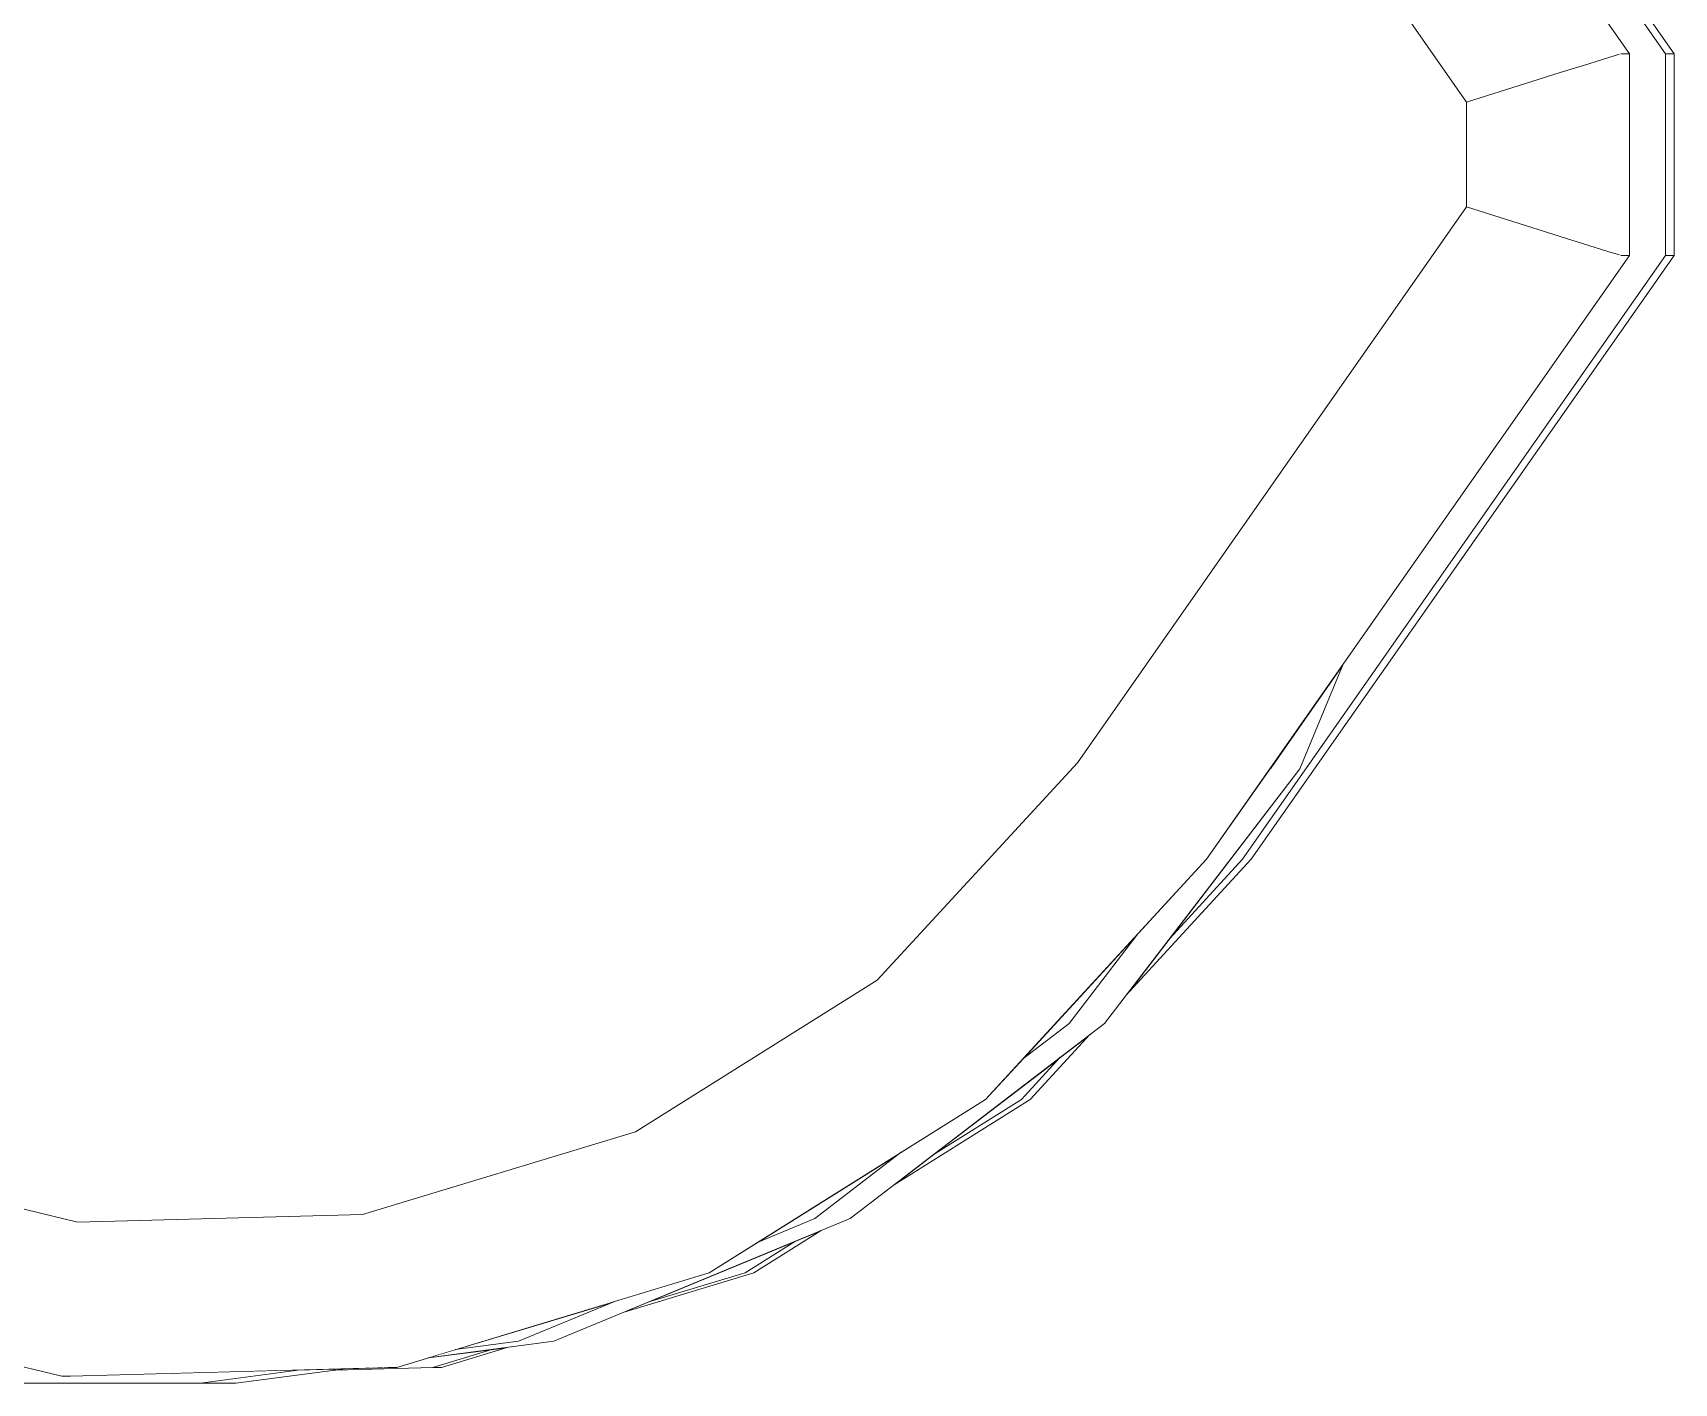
# Model space of a CAD drawing. Header units: metres. Extents: x -0.7 to 10.5, y -2 to 12.8.
# Drawn here: x 6.45342 to 6.48548, y 2.176 to 2.20238 of the extents above; entities that cross this region are included whole.
import ezdxf

# ---------------------------------------------------------------- set-up
doc = ezdxf.new("R2010")
doc.units = ezdxf.units.M
doc.header["$MEASUREMENT"] = 0
doc.linetypes.add('Xref_Alzado 1$0$Wipeout_Contour', pattern=[1000, 0, -1000])
doc.layers.add('Xref_Alzado 1$0$Interior - Mobiliario', color=7, linetype='Continuous')
doc.layers.add('Xref_Alzado 1$0$Interior - Mobiliario _Pen_No__81', color=7, linetype='Continuous', lineweight=13, true_color=0x6a6a6a)

# ---------------------------------------------------------------- blocks, each defined once
blk = doc.blocks.new('Xref_Alzado 1$0$Section Element_140')
at = {"color": 254, "linetype": 'Xref_Alzado 1$0$Wipeout_Contour', "lineweight": 0, "ltscale": 35228.551179}
blk.add_wipeout([(-11568.561, -2009.955), (-11569.992, -2012), (-11569.408, -2012)], dxfattribs=at).dxf.layer = 'Xref_Alzado 1$0$Interior - Mobiliario'
at = {"color": 254, "linetype": 'Xref_Alzado 1$0$Wipeout_Contour', "lineweight": 0, "ltscale": 47059.542512}
blk.add_wipeout([(-11588.923, -2023.742), (-11590.882, -2024), (-11590.192, -2024), (-11588.051, -2023.718)], dxfattribs=at).dxf.layer = 'Xref_Alzado 1$0$Interior - Mobiliario'
at = {"color": 254, "linetype": 'Xref_Alzado 1$0$Wipeout_Contour', "lineweight": 0, "ltscale": 235506.495717}
blk.add_wipeout([(-11630.881, -1976), (-11630.881, -2024), (-11590.882, -2024), (-11588.924, -2023.742), (-11593.422, -2023.866), (-11593.59, -2023.866), (-11599.783, -2022.358), (-11605.361, -2019.273), (-11609.93, -2014.828), (-11613.168, -2009.337), (-11614.846, -2003.187), (-11614.846, -1996.813), (-11613.168, -1990.663), (-11609.93, -1985.172), (-11605.361, -1980.727), (-11599.783, -1977.642), (-11593.59, -1976.134), (-11593.422, -1976.134), (-11588.924, -1976.258), (-11590.882, -1976)], dxfattribs=at).dxf.layer = 'Xref_Alzado 1$0$Interior - Mobiliario'
at = {"color": 254, "linetype": 'Xref_Alzado 1$0$Wipeout_Contour', "lineweight": 0, "ltscale": 70474.487352}
blk.add_wipeout([(-11573.911, -2016.971), (-11573.222, -2016.971), (-11569.408, -2012), (-11569.992, -2012), (-11571.229, -2013.766), (-11572.57, -2015.222)], dxfattribs=at).dxf.layer = 'Xref_Alzado 1$0$Interior - Mobiliario'
at = {"color": 254, "linetype": 'Xref_Alzado 1$0$Wipeout_Contour', "lineweight": 0, "ltscale": 140870.277496}
blk.add_wipeout([(-11569.408, -2012), (-11571.948, -2015.311), (-11570.526, -2013.766), (-11562.266, -2001.97), (-11562.266, -1998.03), (-11570.526, -1986.234), (-11571.948, -1984.689), (-11569.408, -1988), (-11568.561, -1990.045), (-11562.969, -1998.03), (-11562.969, -2001.97), (-11568.561, -2009.955)], dxfattribs=at).dxf.layer = 'Xref_Alzado 1$0$Interior - Mobiliario'
at = {"color": 254, "linetype": 'Xref_Alzado 1$0$Wipeout_Contour', "lineweight": 0, "ltscale": 82254.762342}
blk.add_wipeout([(-11578.882, -2020.785), (-11578.192, -2020.785), (-11573.222, -2016.971), (-11573.911, -2016.971), (-11574.823, -2017.671), (-11575.546, -2018.456), (-11577.194, -2019.49)], dxfattribs=at).dxf.layer = 'Xref_Alzado 1$0$Interior - Mobiliario'
at = {"color": 254, "linetype": 'Xref_Alzado 1$0$Wipeout_Contour', "lineweight": 0, "ltscale": 46946.467243}
blk.add_wipeout([(-11570.526, -1986.234), (-11562.266, -1998.03), (-11562.096, -1998.03), (-11570.355, -1986.234)], dxfattribs=at).dxf.layer = 'Xref_Alzado 1$0$Interior - Mobiliario'
at = {"color": 254, "linetype": 'Xref_Alzado 1$0$Wipeout_Contour', "lineweight": 0, "ltscale": 35244.37246}
blk.add_wipeout([(-11572.57, -2015.222), (-11574.823, -2017.671), (-11573.911, -2016.971)], dxfattribs=at).dxf.layer = 'Xref_Alzado 1$0$Interior - Mobiliario'
at = {"color": 254, "linetype": 'Xref_Alzado 1$0$Wipeout_Contour', "lineweight": 0, "ltscale": 82295.691301}
blk.add_wipeout([(-11584.67, -2023.182), (-11583.98, -2023.182), (-11578.192, -2020.785), (-11578.882, -2020.785), (-11579.989, -2021.243), (-11580.948, -2021.844), (-11582.768, -2022.395)], dxfattribs=at).dxf.layer = 'Xref_Alzado 1$0$Interior - Mobiliario'
at = {"color": 254, "linetype": 'Xref_Alzado 1$0$Wipeout_Contour', "lineweight": 0, "ltscale": 46949.911664}
blk.add_wipeout([(-11571.229, -1986.234), (-11571.399, -1986.234), (-11563.14, -1998.03), (-11562.969, -1998.03)], dxfattribs=at).dxf.layer = 'Xref_Alzado 1$0$Interior - Mobiliario'
at = {"color": 254, "linetype": 'Xref_Alzado 1$0$Wipeout_Contour', "lineweight": 0, "ltscale": 46935.5355}
blk.add_wipeout([(-11562.266, -2001.97), (-11562.096, -2001.97), (-11562.096, -1998.03), (-11562.266, -1998.03)], dxfattribs=at).dxf.layer = 'Xref_Alzado 1$0$Interior - Mobiliario'
at = {"color": 254, "linetype": 'Xref_Alzado 1$0$Wipeout_Contour', "lineweight": 0, "ltscale": 35249.72943}
blk.add_wipeout([(-11574.087, -2017.635), (-11576.566, -2019.537), (-11574.843, -2018.456)], dxfattribs=at).dxf.layer = 'Xref_Alzado 1$0$Interior - Mobiliario'
at = {"color": 254, "linetype": 'Xref_Alzado 1$0$Wipeout_Contour', "lineweight": 0, "ltscale": 35260.911068}
blk.add_wipeout([(-11577.194, -2019.49), (-11579.989, -2021.243), (-11578.882, -2020.785)], dxfattribs=at).dxf.layer = 'Xref_Alzado 1$0$Interior - Mobiliario'
at = {"color": 254, "linetype": 'Xref_Alzado 1$0$Wipeout_Contour', "lineweight": 0, "ltscale": 47042.261431}
blk.add_wipeout([(-11585.909, -2023.345), (-11586.44, -2023.506), (-11583.98, -2023.182), (-11584.67, -2023.182)], dxfattribs=at).dxf.layer = 'Xref_Alzado 1$0$Interior - Mobiliario'
at = {"layer": 'Xref_Alzado 1$0$Interior - Mobiliario _Pen_No__81', "color": 251, "linetype": 'Continuous', "lineweight": 13, "true_color": 0x6a6a6a}
blk.add_line((-11562.266, -1998.03), (-11562.096, -1998.03), dxfattribs=at)
at = {"color": 254, "linetype": 'Xref_Alzado 1$0$Wipeout_Contour', "lineweight": 0, "ltscale": 46957.189265}
blk.add_wipeout([(-11562.266, -2001.97), (-11570.526, -2013.766), (-11570.355, -2013.766), (-11562.096, -2001.97)], dxfattribs=at).dxf.layer = 'Xref_Alzado 1$0$Interior - Mobiliario'
at = {"color": 254, "linetype": 'Xref_Alzado 1$0$Wipeout_Contour', "lineweight": 0, "ltscale": 46995.238825}
blk.add_wipeout([(-11574.087, -2017.635), (-11574.843, -2018.456), (-11574.672, -2018.456), (-11573.506, -2017.189)], dxfattribs=at).dxf.layer = 'Xref_Alzado 1$0$Interior - Mobiliario'
at = {"color": 254, "linetype": 'Xref_Alzado 1$0$Wipeout_Contour', "lineweight": 0, "ltscale": 35267.289768}
blk.add_wipeout([(-11579.259, -2021.227), (-11582.123, -2022.413), (-11580.243, -2021.844)], dxfattribs=at).dxf.layer = 'Xref_Alzado 1$0$Interior - Mobiliario'
at = {"color": 254, "linetype": 'Xref_Alzado 1$0$Wipeout_Contour', "lineweight": 0, "ltscale": 35279.224025}
blk.add_wipeout([(-11585.909, -2023.345), (-11584.67, -2023.182), (-11582.769, -2022.395)], dxfattribs=at).dxf.layer = 'Xref_Alzado 1$0$Interior - Mobiliario'
at = {"layer": 'Xref_Alzado 1$0$Interior - Mobiliario _Pen_No__81', "color": 251, "linetype": 'Continuous', "lineweight": 13, "true_color": 0x6a6a6a}
for p, q in [((-11562.266, -1998.03), (-11562.266, -2001.97)), ((-11562.096, -2001.97), (-11562.096, -1998.03)), ((-11562.266, -2001.97), (-11562.096, -2001.97))]:
    blk.add_line(p, q, dxfattribs=at)
at = {"color": 254, "linetype": 'Xref_Alzado 1$0$Wipeout_Contour', "lineweight": 0, "ltscale": 46938.979493}
blk.add_wipeout([(-11563.14, -2001.97), (-11562.969, -2001.97), (-11562.969, -1998.03), (-11563.14, -1998.03)], dxfattribs=at).dxf.layer = 'Xref_Alzado 1$0$Interior - Mobiliario'
at = {"color": 254, "linetype": 'Xref_Alzado 1$0$Wipeout_Contour', "lineweight": 0, "ltscale": 46982.237911}
blk.add_wipeout([(-11571.948, -2015.311), (-11572.803, -2016.425), (-11570.355, -2013.766), (-11570.526, -2013.766)], dxfattribs=at).dxf.layer = 'Xref_Alzado 1$0$Interior - Mobiliario'
at = {"color": 254, "linetype": 'Xref_Alzado 1$0$Wipeout_Contour', "lineweight": 0, "ltscale": 47002.680826}
blk.add_wipeout([(-11576.566, -2019.537), (-11577.331, -2020.124), (-11574.672, -2018.456), (-11574.843, -2018.456)], dxfattribs=at).dxf.layer = 'Xref_Alzado 1$0$Interior - Mobiliario'
at = {"color": 254, "linetype": 'Xref_Alzado 1$0$Wipeout_Contour', "lineweight": 0, "ltscale": 47018.650728}
blk.add_wipeout([(-11580.243, -2021.844), (-11580.072, -2021.844), (-11578.757, -2021.019), (-11579.259, -2021.227)], dxfattribs=at).dxf.layer = 'Xref_Alzado 1$0$Interior - Mobiliario'
at = {"color": 254, "linetype": 'Xref_Alzado 1$0$Wipeout_Contour', "lineweight": 0, "ltscale": 70573.460458}
blk.add_wipeout([(-11588.051, -2023.718), (-11588.238, -2023.743), (-11586.344, -2023.691), (-11585.191, -2023.342), (-11586.44, -2023.506), (-11587.05, -2023.691)], dxfattribs=at).dxf.layer = 'Xref_Alzado 1$0$Interior - Mobiliario'
at = {"color": 254, "linetype": 'Xref_Alzado 1$0$Wipeout_Contour', "lineweight": 0, "ltscale": 46950.299267}
blk.add_wipeout([(-11571.399, -1986.234), (-11571.421, -1986.25), (-11563.167, -1998.038), (-11563.14, -1998.03)], dxfattribs=at).dxf.layer = 'Xref_Alzado 1$0$Interior - Mobiliario'
at = {"color": 254, "linetype": 'Xref_Alzado 1$0$Wipeout_Contour', "lineweight": 0, "ltscale": 46960.632899}
blk.add_wipeout([(-11571.399, -2013.766), (-11571.229, -2013.766), (-11562.969, -2001.97), (-11563.14, -2001.97)], dxfattribs=at).dxf.layer = 'Xref_Alzado 1$0$Interior - Mobiliario'
at = {"color": 254, "linetype": 'Xref_Alzado 1$0$Wipeout_Contour', "lineweight": 0, "ltscale": 47025.968662}
blk.add_wipeout([(-11582.586, -2022.605), (-11580.072, -2021.844), (-11580.243, -2021.844), (-11582.123, -2022.413)], dxfattribs=at).dxf.layer = 'Xref_Alzado 1$0$Interior - Mobiliario'
at = {"color": 254, "linetype": 'Xref_Alzado 1$0$Wipeout_Contour', "lineweight": 0, "ltscale": 47044.051634}
blk.add_wipeout([(-11586.344, -2023.691), (-11586.173, -2023.691), (-11584.889, -2023.302), (-11585.191, -2023.342)], dxfattribs=at).dxf.layer = 'Xref_Alzado 1$0$Interior - Mobiliario'
at = {"layer": 'Xref_Alzado 1$0$Interior - Mobiliario _Pen_No__81', "color": 251, "linetype": 'Continuous', "lineweight": 13, "true_color": 0x6a6a6a}
blk.add_line((-11562.969, -1998.03), (-11562.969, -2001.97), dxfattribs=at)
at = {"color": 254, "linetype": 'Xref_Alzado 1$0$Wipeout_Contour', "lineweight": 0, "ltscale": 46939.369033}
blk.add_wipeout([(-11563.14, -1998.03), (-11563.167, -1998.038), (-11563.167, -2001.962), (-11563.14, -2001.97)], dxfattribs=at).dxf.layer = 'Xref_Alzado 1$0$Interior - Mobiliario'
at = {"color": 254, "linetype": 'Xref_Alzado 1$0$Wipeout_Contour', "lineweight": 0, "ltscale": 46991.059461}
blk.add_wipeout([(-11571.399, -2013.766), (-11575.717, -2018.456), (-11575.546, -2018.456), (-11571.229, -2013.766)], dxfattribs=at).dxf.layer = 'Xref_Alzado 1$0$Interior - Mobiliario'
at = {"color": 254, "linetype": 'Xref_Alzado 1$0$Wipeout_Contour', "lineweight": 0, "ltscale": 47050.532337}
blk.add_wipeout([(-11588.245, -2023.744), (-11588.284, -2023.749), (-11586.173, -2023.691), (-11586.32, -2023.691)], dxfattribs=at).dxf.layer = 'Xref_Alzado 1$0$Interior - Mobiliario'
at = {"color": 254, "linetype": 'Xref_Alzado 1$0$Wipeout_Contour', "lineweight": 0, "ltscale": 46950.740554}
blk.add_wipeout([(-11571.421, -1986.25), (-11571.582, -1986.378), (-11563.372, -1998.102), (-11563.167, -1998.038)], dxfattribs=at).dxf.layer = 'Xref_Alzado 1$0$Interior - Mobiliario'
at = {"color": 254, "linetype": 'Xref_Alzado 1$0$Wipeout_Contour', "lineweight": 0, "ltscale": 46961.011935}
blk.add_wipeout([(-11563.14, -2001.97), (-11563.167, -2001.962), (-11571.421, -2013.75), (-11571.399, -2013.766)], dxfattribs=at).dxf.layer = 'Xref_Alzado 1$0$Interior - Mobiliario'
at = {"color": 254, "linetype": 'Xref_Alzado 1$0$Wipeout_Contour', "lineweight": 0, "ltscale": 47012.978969}
blk.add_wipeout([(-11575.717, -2018.456), (-11581.116, -2021.844), (-11580.946, -2021.844), (-11575.546, -2018.456)], dxfattribs=at).dxf.layer = 'Xref_Alzado 1$0$Interior - Mobiliario'
at = {"color": 254, "linetype": 'Xref_Alzado 1$0$Wipeout_Contour', "lineweight": 0, "ltscale": 46939.826767}
blk.add_wipeout([(-11563.167, -1998.038), (-11563.372, -1998.102), (-11563.372, -2001.898), (-11563.167, -2001.962)], dxfattribs=at).dxf.layer = 'Xref_Alzado 1$0$Interior - Mobiliario'
at = {"color": 254, "linetype": 'Xref_Alzado 1$0$Wipeout_Contour', "lineweight": 0, "ltscale": 46991.427294}
blk.add_wipeout([(-11571.399, -2013.766), (-11571.421, -2013.75), (-11575.735, -2018.436), (-11575.717, -2018.456)], dxfattribs=at).dxf.layer = 'Xref_Alzado 1$0$Interior - Mobiliario'
at = {"color": 254, "linetype": 'Xref_Alzado 1$0$Wipeout_Contour', "lineweight": 0, "ltscale": 47037.443022}
blk.add_wipeout([(-11580.948, -2021.844), (-11581.116, -2021.844), (-11587.218, -2023.691), (-11587.05, -2023.691)], dxfattribs=at).dxf.layer = 'Xref_Alzado 1$0$Interior - Mobiliario'
at = {"layer": 'Xref_Alzado 1$0$Interior - Mobiliario _Pen_No__81', "color": 251, "linetype": 'Continuous', "lineweight": 13, "true_color": 0x6a6a6a}
blk.add_line((-11562.969, -1998.03), (-11563.14, -1998.03), dxfattribs=at)
at = {"color": 254, "linetype": 'Xref_Alzado 1$0$Wipeout_Contour', "lineweight": 0, "ltscale": 46951.884355}
blk.add_wipeout([(-11571.582, -1986.378), (-11571.89, -1986.624), (-11563.766, -1998.225), (-11563.372, -1998.102)], dxfattribs=at).dxf.layer = 'Xref_Alzado 1$0$Interior - Mobiliario'
at = {"color": 254, "linetype": 'Xref_Alzado 1$0$Wipeout_Contour', "lineweight": 0, "ltscale": 46961.378137}
blk.add_wipeout([(-11563.167, -2001.962), (-11563.372, -2001.898), (-11571.582, -2013.622), (-11571.421, -2013.75)], dxfattribs=at).dxf.layer = 'Xref_Alzado 1$0$Interior - Mobiliario'
at = {"color": 254, "linetype": 'Xref_Alzado 1$0$Wipeout_Contour', "lineweight": 0, "ltscale": 47013.336003}
blk.add_wipeout([(-11575.717, -2018.456), (-11575.735, -2018.436), (-11581.129, -2021.82), (-11581.116, -2021.844)], dxfattribs=at).dxf.layer = 'Xref_Alzado 1$0$Interior - Mobiliario'
at = {"color": 254, "linetype": 'Xref_Alzado 1$0$Wipeout_Contour', "lineweight": 0, "ltscale": 47062.713444}
blk.add_wipeout([(-11587.05, -2023.691), (-11587.218, -2023.691), (-11593.59, -2023.866), (-11593.422, -2023.866)], dxfattribs=at).dxf.layer = 'Xref_Alzado 1$0$Interior - Mobiliario'
at = {"layer": 'Xref_Alzado 1$0$Interior - Mobiliario _Pen_No__81', "color": 251, "linetype": 'Continuous', "lineweight": 13, "true_color": 0x6a6a6a}
blk.add_line((-11562.969, -2001.97), (-11563.14, -2001.97), dxfattribs=at)
at = {"color": 254, "linetype": 'Xref_Alzado 1$0$Wipeout_Contour', "lineweight": 0, "ltscale": 46941.007512}
blk.add_wipeout([(-11563.372, -1998.102), (-11563.766, -1998.225), (-11563.766, -2001.775), (-11563.372, -2001.898)], dxfattribs=at).dxf.layer = 'Xref_Alzado 1$0$Interior - Mobiliario'
at = {"color": 254, "linetype": 'Xref_Alzado 1$0$Wipeout_Contour', "lineweight": 0, "ltscale": 46991.694519}
blk.add_wipeout([(-11571.421, -2013.75), (-11571.582, -2013.622), (-11575.868, -2018.279), (-11575.735, -2018.436)], dxfattribs=at).dxf.layer = 'Xref_Alzado 1$0$Interior - Mobiliario'
at = {"color": 254, "linetype": 'Xref_Alzado 1$0$Wipeout_Contour', "lineweight": 0, "ltscale": 47037.781679}
blk.add_wipeout([(-11581.116, -2021.844), (-11581.129, -2021.82), (-11587.223, -2023.665), (-11587.218, -2023.691)], dxfattribs=at).dxf.layer = 'Xref_Alzado 1$0$Interior - Mobiliario'
at = {"color": 254, "linetype": 'Xref_Alzado 1$0$Wipeout_Contour', "lineweight": 0, "ltscale": 47087.326395}
blk.add_wipeout([(-11599.775, -2022.334), (-11599.783, -2022.358), (-11593.59, -2023.866), (-11593.588, -2023.84)], dxfattribs=at).dxf.layer = 'Xref_Alzado 1$0$Interior - Mobiliario'
at = {"layer": 'Xref_Alzado 1$0$Interior - Mobiliario _Pen_No__81', "color": 251, "linetype": 'Continuous', "lineweight": 13, "true_color": 0x6a6a6a}
blk.add_line((-11563.167, -1998.038), (-11563.372, -1998.102), dxfattribs=at)
at = {"color": 254, "linetype": 'Xref_Alzado 1$0$Wipeout_Contour', "lineweight": 0, "ltscale": 46953.699693}
blk.add_wipeout([(-11571.89, -1986.624), (-11572.324, -1986.972), (-11564.322, -1998.4), (-11563.766, -1998.225)], dxfattribs=at).dxf.layer = 'Xref_Alzado 1$0$Interior - Mobiliario'
at = {"color": 254, "linetype": 'Xref_Alzado 1$0$Wipeout_Contour', "lineweight": 0, "ltscale": 46962.328992}
blk.add_wipeout([(-11563.372, -2001.898), (-11563.766, -2001.775), (-11571.89, -2013.376), (-11571.582, -2013.622)], dxfattribs=at).dxf.layer = 'Xref_Alzado 1$0$Interior - Mobiliario'
at = {"color": 254, "linetype": 'Xref_Alzado 1$0$Wipeout_Contour', "lineweight": 0, "ltscale": 47013.507915}
blk.add_wipeout([(-11575.735, -2018.436), (-11575.868, -2018.279), (-11581.216, -2021.634), (-11581.129, -2021.82)], dxfattribs=at).dxf.layer = 'Xref_Alzado 1$0$Interior - Mobiliario'
at = {"color": 254, "linetype": 'Xref_Alzado 1$0$Wipeout_Contour', "lineweight": 0, "ltscale": 47063.038757}
blk.add_wipeout([(-11587.218, -2023.691), (-11587.223, -2023.665), (-11593.588, -2023.84), (-11593.59, -2023.866)], dxfattribs=at).dxf.layer = 'Xref_Alzado 1$0$Interior - Mobiliario'
at = {"layer": 'Xref_Alzado 1$0$Interior - Mobiliario _Pen_No__81', "color": 251, "linetype": 'Continuous', "lineweight": 13, "true_color": 0x6a6a6a}
blk.add_line((-11563.167, -2001.962), (-11563.372, -2001.898), dxfattribs=at)
at = {"color": 254, "linetype": 'Xref_Alzado 1$0$Wipeout_Contour', "lineweight": 0, "ltscale": 46942.878752}
blk.add_wipeout([(-11563.766, -1998.225), (-11564.322, -1998.4), (-11564.322, -2001.6), (-11563.766, -2001.775)], dxfattribs=at).dxf.layer = 'Xref_Alzado 1$0$Interior - Mobiliario'
at = {"color": 254, "linetype": 'Xref_Alzado 1$0$Wipeout_Contour', "lineweight": 0, "ltscale": 46992.389354}
blk.add_wipeout([(-11571.582, -2013.622), (-11571.89, -2013.376), (-11576.123, -2017.975), (-11575.868, -2018.279)], dxfattribs=at).dxf.layer = 'Xref_Alzado 1$0$Interior - Mobiliario'
at = {"color": 254, "linetype": 'Xref_Alzado 1$0$Wipeout_Contour', "lineweight": 0, "ltscale": 47037.836107}
blk.add_wipeout([(-11581.129, -2021.82), (-11581.216, -2021.634), (-11587.258, -2023.463), (-11587.223, -2023.665)], dxfattribs=at).dxf.layer = 'Xref_Alzado 1$0$Interior - Mobiliario'
at = {"color": 254, "linetype": 'Xref_Alzado 1$0$Wipeout_Contour', "lineweight": 0, "ltscale": 47087.15758}
blk.add_wipeout([(-11599.703, -2022.144), (-11599.775, -2022.334), (-11593.588, -2023.84), (-11593.569, -2023.637)], dxfattribs=at).dxf.layer = 'Xref_Alzado 1$0$Interior - Mobiliario'
at = {"layer": 'Xref_Alzado 1$0$Interior - Mobiliario _Pen_No__81', "color": 251, "linetype": 'Continuous', "lineweight": 13, "true_color": 0x6a6a6a}
for p, q in [((-11563.372, -1998.102), (-11563.766, -1998.225)), ((-11586.344, -2023.695), (-11586.173, -2023.691))]:
    blk.add_line(p, q, dxfattribs=at)
at = {"color": 254, "linetype": 'Xref_Alzado 1$0$Wipeout_Contour', "lineweight": 0, "ltscale": 46956.062775}
blk.add_wipeout([(-11572.324, -1986.972), (-11572.855, -1987.398), (-11565.001, -1998.614), (-11564.322, -1998.4)], dxfattribs=at).dxf.layer = 'Xref_Alzado 1$0$Interior - Mobiliario'
at = {"color": 254, "linetype": 'Xref_Alzado 1$0$Wipeout_Contour', "lineweight": 0, "ltscale": 46963.838631}
blk.add_wipeout([(-11563.766, -2001.775), (-11564.322, -2001.6), (-11572.324, -2013.028), (-11571.89, -2013.376)], dxfattribs=at).dxf.layer = 'Xref_Alzado 1$0$Interior - Mobiliario'
at = {"color": 254, "linetype": 'Xref_Alzado 1$0$Wipeout_Contour', "lineweight": 0, "ltscale": 47013.95798}
blk.add_wipeout([(-11575.868, -2018.279), (-11576.123, -2017.975), (-11581.382, -2021.274), (-11581.216, -2021.634)], dxfattribs=at).dxf.layer = 'Xref_Alzado 1$0$Interior - Mobiliario'
at = {"color": 254, "linetype": 'Xref_Alzado 1$0$Wipeout_Contour', "lineweight": 0, "ltscale": 47062.977876}
blk.add_wipeout([(-11587.223, -2023.665), (-11587.258, -2023.463), (-11593.569, -2023.637), (-11593.588, -2023.84)], dxfattribs=at).dxf.layer = 'Xref_Alzado 1$0$Interior - Mobiliario'
at = {"layer": 'Xref_Alzado 1$0$Interior - Mobiliario _Pen_No__81', "color": 251, "linetype": 'Continuous', "lineweight": 13, "true_color": 0x6a6a6a}
for p, q in [((-11563.372, -2001.898), (-11563.766, -2001.775)), ((-11590.882, -2024), (-11630.881, -2024)), ((-11593.59, -2023.866), (-11593.419, -2023.866)), ((-11590.882, -2024), (-11590.192, -2024))]:
    blk.add_line(p, q, dxfattribs=at)
at = {"color": 254, "linetype": 'Xref_Alzado 1$0$Wipeout_Contour', "lineweight": 0, "ltscale": 46945.312973}
blk.add_wipeout([(-11564.322, -1998.4), (-11565.001, -1998.614), (-11565.001, -2001.386), (-11564.322, -2001.6)], dxfattribs=at).dxf.layer = 'Xref_Alzado 1$0$Interior - Mobiliario'
at = {"color": 254, "linetype": 'Xref_Alzado 1$0$Wipeout_Contour', "lineweight": 0, "ltscale": 46993.492429}
blk.add_wipeout([(-11571.89, -2013.376), (-11572.324, -2013.028), (-11576.482, -2017.545), (-11576.123, -2017.975)], dxfattribs=at).dxf.layer = 'Xref_Alzado 1$0$Interior - Mobiliario'
at = {"color": 254, "linetype": 'Xref_Alzado 1$0$Wipeout_Contour', "lineweight": 0, "ltscale": 47037.980426}
blk.add_wipeout([(-11581.216, -2021.634), (-11581.382, -2021.274), (-11587.324, -2023.073), (-11587.258, -2023.463)], dxfattribs=at).dxf.layer = 'Xref_Alzado 1$0$Interior - Mobiliario'
at = {"color": 254, "linetype": 'Xref_Alzado 1$0$Wipeout_Contour', "lineweight": 0, "ltscale": 47086.698683}
blk.add_wipeout([(-11599.562, -2021.776), (-11599.703, -2022.144), (-11593.569, -2023.637), (-11593.53, -2023.244)], dxfattribs=at).dxf.layer = 'Xref_Alzado 1$0$Interior - Mobiliario'
at = {"layer": 'Xref_Alzado 1$0$Interior - Mobiliario _Pen_No__81', "color": 251, "linetype": 'Continuous', "lineweight": 13, "true_color": 0x6a6a6a}
for p, q in [((-11563.766, -1998.225), (-11564.322, -1998.4)), ((-11585.191, -2023.342), (-11586.344, -2023.691)), ((-11586.173, -2023.691), (-11584.889, -2023.302))]:
    blk.add_line(p, q, dxfattribs=at)
at = {"color": 254, "linetype": 'Xref_Alzado 1$0$Wipeout_Contour', "lineweight": 0, "ltscale": 46958.812512}
blk.add_wipeout([(-11572.855, -1987.398), (-11573.447, -1987.873), (-11565.759, -1998.852), (-11565.001, -1998.614)], dxfattribs=at).dxf.layer = 'Xref_Alzado 1$0$Interior - Mobiliario'
at = {"color": 254, "linetype": 'Xref_Alzado 1$0$Wipeout_Contour', "lineweight": 0, "ltscale": 46965.804094}
blk.add_wipeout([(-11564.322, -2001.6), (-11565.001, -2001.386), (-11572.855, -2012.602), (-11572.324, -2013.028)], dxfattribs=at).dxf.layer = 'Xref_Alzado 1$0$Interior - Mobiliario'
at = {"color": 254, "linetype": 'Xref_Alzado 1$0$Wipeout_Contour', "lineweight": 0, "ltscale": 47014.673293}
blk.add_wipeout([(-11576.123, -2017.975), (-11576.482, -2017.545), (-11581.615, -2020.766), (-11581.382, -2021.274)], dxfattribs=at).dxf.layer = 'Xref_Alzado 1$0$Interior - Mobiliario'
at = {"color": 254, "linetype": 'Xref_Alzado 1$0$Wipeout_Contour', "lineweight": 0, "ltscale": 47062.813678}
blk.add_wipeout([(-11587.258, -2023.463), (-11587.324, -2023.073), (-11593.53, -2023.244), (-11593.569, -2023.637)], dxfattribs=at).dxf.layer = 'Xref_Alzado 1$0$Interior - Mobiliario'
at = {"layer": 'Xref_Alzado 1$0$Interior - Mobiliario _Pen_No__81', "color": 251, "linetype": 'Continuous', "lineweight": 13, "true_color": 0x6a6a6a}
for p, q in [((-11563.766, -2001.775), (-11564.322, -2001.6)), ((-11579.259, -2021.227), (-11580.243, -2021.844)), ((-11580.072, -2021.844), (-11578.757, -2021.019)), ((-11587.047, -2023.691), (-11593.419, -2023.866)), ((-11588.924, -2023.742), (-11590.882, -2024)), ((-11588.052, -2023.718), (-11590.192, -2024)), ((-11588.284, -2023.749), (-11588.238, -2023.747)), ((-11586.344, -2023.691), (-11588.238, -2023.743))]:
    blk.add_line(p, q, dxfattribs=at)
at = {"color": 254, "linetype": 'Xref_Alzado 1$0$Wipeout_Contour', "lineweight": 0, "ltscale": 46948.144296}
blk.add_wipeout([(-11565.001, -1998.614), (-11565.759, -1998.852), (-11565.759, -2001.148), (-11565.001, -2001.386)], dxfattribs=at).dxf.layer = 'Xref_Alzado 1$0$Interior - Mobiliario'
at = {"color": 254, "linetype": 'Xref_Alzado 1$0$Wipeout_Contour', "lineweight": 0, "ltscale": 46994.928429}
blk.add_wipeout([(-11572.324, -2013.028), (-11572.855, -2012.602), (-11576.921, -2017.019), (-11576.482, -2017.545)], dxfattribs=at).dxf.layer = 'Xref_Alzado 1$0$Interior - Mobiliario'
at = {"color": 254, "linetype": 'Xref_Alzado 1$0$Wipeout_Contour', "lineweight": 0, "ltscale": 47038.209363}
blk.add_wipeout([(-11581.382, -2021.274), (-11581.615, -2020.766), (-11587.415, -2022.522), (-11587.324, -2023.073)], dxfattribs=at).dxf.layer = 'Xref_Alzado 1$0$Interior - Mobiliario'
at = {"color": 254, "linetype": 'Xref_Alzado 1$0$Wipeout_Contour', "lineweight": 0, "ltscale": 47085.957041}
blk.add_wipeout([(-11599.361, -2021.255), (-11599.562, -2021.775), (-11593.53, -2023.244), (-11593.473, -2022.689)], dxfattribs=at).dxf.layer = 'Xref_Alzado 1$0$Interior - Mobiliario'
at = {"layer": 'Xref_Alzado 1$0$Interior - Mobiliario _Pen_No__81', "color": 251, "linetype": 'Continuous', "lineweight": 13, "true_color": 0x6a6a6a}
for p, q in [((-11564.322, -1998.4), (-11565.001, -1998.614)), ((-11583.98, -2023.182), (-11586.435, -2023.505)), ((-11584.67, -2023.182), (-11585.905, -2023.345))]:
    blk.add_line(p, q, dxfattribs=at)
at = {"color": 254, "linetype": 'Xref_Alzado 1$0$Wipeout_Contour', "lineweight": 0, "ltscale": 46961.019758}
blk.add_wipeout([(-11573.447, -1987.873), (-11573.752, -1988.119), (-11566.15, -1998.976), (-11565.759, -1998.852)], dxfattribs=at).dxf.layer = 'Xref_Alzado 1$0$Interior - Mobiliario'
at = {"color": 254, "linetype": 'Xref_Alzado 1$0$Wipeout_Contour', "lineweight": 0, "ltscale": 46968.091402}
blk.add_wipeout([(-11565.001, -2001.386), (-11565.759, -2001.148), (-11573.447, -2012.127), (-11572.855, -2012.602)], dxfattribs=at).dxf.layer = 'Xref_Alzado 1$0$Interior - Mobiliario'
at = {"color": 254, "linetype": 'Xref_Alzado 1$0$Wipeout_Contour', "lineweight": 0, "ltscale": 47015.604939}
blk.add_wipeout([(-11576.482, -2017.545), (-11576.921, -2017.019), (-11581.9, -2020.143), (-11581.615, -2020.766)], dxfattribs=at).dxf.layer = 'Xref_Alzado 1$0$Interior - Mobiliario'
at = {"color": 254, "linetype": 'Xref_Alzado 1$0$Wipeout_Contour', "lineweight": 0, "ltscale": 47062.546853}
blk.add_wipeout([(-11587.324, -2023.073), (-11587.415, -2022.522), (-11593.473, -2022.689), (-11593.53, -2023.244)], dxfattribs=at).dxf.layer = 'Xref_Alzado 1$0$Interior - Mobiliario'
at = {"layer": 'Xref_Alzado 1$0$Interior - Mobiliario _Pen_No__81', "color": 251, "linetype": 'Continuous', "lineweight": 13, "true_color": 0x6a6a6a}
blk.add_line((-11564.322, -2001.6), (-11565.001, -2001.386), dxfattribs=at)
at = {"color": 254, "linetype": 'Xref_Alzado 1$0$Wipeout_Contour', "lineweight": 0, "ltscale": 46950.408279}
blk.add_wipeout([(-11565.759, -1998.852), (-11566.15, -1998.976), (-11566.15, -2001.024), (-11565.759, -2001.148)], dxfattribs=at).dxf.layer = 'Xref_Alzado 1$0$Interior - Mobiliario'
at = {"color": 254, "linetype": 'Xref_Alzado 1$0$Wipeout_Contour', "lineweight": 0, "ltscale": 46996.599413}
blk.add_wipeout([(-11572.855, -2012.602), (-11573.447, -2012.127), (-11577.409, -2016.432), (-11576.921, -2017.019)], dxfattribs=at).dxf.layer = 'Xref_Alzado 1$0$Interior - Mobiliario'
at = {"color": 254, "linetype": 'Xref_Alzado 1$0$Wipeout_Contour', "lineweight": 0, "ltscale": 47038.507172}
blk.add_wipeout([(-11581.615, -2020.766), (-11581.9, -2020.143), (-11587.526, -2021.846), (-11587.415, -2022.522)], dxfattribs=at).dxf.layer = 'Xref_Alzado 1$0$Interior - Mobiliario'
at = {"color": 254, "linetype": 'Xref_Alzado 1$0$Wipeout_Contour', "lineweight": 0, "ltscale": 47084.983222}
blk.add_wipeout([(-11599.113, -2020.618), (-11599.361, -2021.255), (-11593.473, -2022.689), (-11593.402, -2022.008)], dxfattribs=at).dxf.layer = 'Xref_Alzado 1$0$Interior - Mobiliario'
at = {"layer": 'Xref_Alzado 1$0$Interior - Mobiliario _Pen_No__81', "color": 251, "linetype": 'Continuous', "lineweight": 13, "true_color": 0x6a6a6a}
for p, q in [((-11565.001, -1998.614), (-11565.759, -1998.852)), ((-11582.775, -2022.398), (-11584.67, -2023.182))]:
    blk.add_line(p, q, dxfattribs=at)
at = {"color": 254, "linetype": 'Xref_Alzado 1$0$Wipeout_Contour', "lineweight": 0, "ltscale": 46969.932586}
blk.add_wipeout([(-11565.759, -2001.148), (-11566.15, -2001.024), (-11573.752, -2011.881), (-11573.447, -2012.127)], dxfattribs=at).dxf.layer = 'Xref_Alzado 1$0$Interior - Mobiliario'
at = {"color": 254, "linetype": 'Xref_Alzado 1$0$Wipeout_Contour', "lineweight": 0, "ltscale": 47016.689359}
blk.add_wipeout([(-11576.921, -2017.019), (-11577.409, -2016.432), (-11582.217, -2019.448), (-11581.9, -2020.143)], dxfattribs=at).dxf.layer = 'Xref_Alzado 1$0$Interior - Mobiliario'
at = {"color": 254, "linetype": 'Xref_Alzado 1$0$Wipeout_Contour', "lineweight": 0, "ltscale": 47062.195561}
blk.add_wipeout([(-11587.415, -2022.522), (-11587.526, -2021.846), (-11593.402, -2022.008), (-11593.473, -2022.689)], dxfattribs=at).dxf.layer = 'Xref_Alzado 1$0$Interior - Mobiliario'
at = {"layer": 'Xref_Alzado 1$0$Interior - Mobiliario _Pen_No__81', "color": 251, "linetype": 'Continuous', "lineweight": 13, "true_color": 0x6a6a6a}
for p, q in [((-11565.001, -2001.386), (-11565.759, -2001.148)), ((-11599.783, -2022.358), (-11593.59, -2023.866))]:
    blk.add_line(p, q, dxfattribs=at)
at = {"color": 254, "linetype": 'Xref_Alzado 1$0$Wipeout_Contour', "lineweight": 0, "ltscale": 46997.948841}
blk.add_wipeout([(-11573.447, -2012.127), (-11573.752, -2011.881), (-11577.662, -2016.128), (-11577.409, -2016.432)], dxfattribs=at).dxf.layer = 'Xref_Alzado 1$0$Interior - Mobiliario'
at = {"color": 254, "linetype": 'Xref_Alzado 1$0$Wipeout_Contour', "lineweight": 0, "ltscale": 47038.853529}
blk.add_wipeout([(-11581.9, -2020.143), (-11582.217, -2019.448), (-11587.649, -2021.093), (-11587.526, -2021.846)], dxfattribs=at).dxf.layer = 'Xref_Alzado 1$0$Interior - Mobiliario'
at = {"color": 254, "linetype": 'Xref_Alzado 1$0$Wipeout_Contour', "lineweight": 0, "ltscale": 47083.843706}
blk.add_wipeout([(-11598.837, -2019.906), (-11599.113, -2020.618), (-11593.402, -2022.008), (-11593.322, -2021.249)], dxfattribs=at).dxf.layer = 'Xref_Alzado 1$0$Interior - Mobiliario'
at = {"layer": 'Xref_Alzado 1$0$Interior - Mobiliario _Pen_No__81', "color": 251, "linetype": 'Continuous', "lineweight": 13, "true_color": 0x6a6a6a}
for p, q in [((-11580.946, -2021.844), (-11587.047, -2023.691)), ((-11582.586, -2022.605), (-11580.072, -2021.844)), ((-11580.243, -2021.844), (-11582.123, -2022.413))]:
    blk.add_line(p, q, dxfattribs=at)
at = {"color": 254, "linetype": 'Xref_Alzado 1$0$Wipeout_Contour', "lineweight": 0, "ltscale": 47017.575594}
blk.add_wipeout([(-11577.409, -2016.432), (-11577.662, -2016.128), (-11582.381, -2019.089), (-11582.217, -2019.448)], dxfattribs=at).dxf.layer = 'Xref_Alzado 1$0$Interior - Mobiliario'
at = {"color": 254, "linetype": 'Xref_Alzado 1$0$Wipeout_Contour', "lineweight": 0, "ltscale": 47061.783791}
blk.add_wipeout([(-11587.526, -2021.846), (-11587.649, -2021.093), (-11593.322, -2021.249), (-11593.402, -2022.008)], dxfattribs=at).dxf.layer = 'Xref_Alzado 1$0$Interior - Mobiliario'
at = {"color": 254, "linetype": 'Xref_Alzado 1$0$Wipeout_Contour', "lineweight": 0, "ltscale": 47039.149724}
blk.add_wipeout([(-11582.217, -2019.448), (-11582.381, -2019.089), (-11587.712, -2020.703), (-11587.649, -2021.093)], dxfattribs=at).dxf.layer = 'Xref_Alzado 1$0$Interior - Mobiliario'
at = {"color": 254, "linetype": 'Xref_Alzado 1$0$Wipeout_Contour', "lineweight": 0, "ltscale": 47082.913128}
blk.add_wipeout([(-11598.693, -2019.538), (-11598.837, -2019.906), (-11593.322, -2021.249), (-11593.281, -2020.856)], dxfattribs=at).dxf.layer = 'Xref_Alzado 1$0$Interior - Mobiliario'
at = {"color": 254, "linetype": 'Xref_Alzado 1$0$Wipeout_Contour', "lineweight": 0, "ltscale": 47061.456916}
blk.add_wipeout([(-11587.649, -2021.093), (-11587.712, -2020.703), (-11593.281, -2020.856), (-11593.322, -2021.249)], dxfattribs=at).dxf.layer = 'Xref_Alzado 1$0$Interior - Mobiliario'
at = {"color": 254, "linetype": 'Xref_Alzado 1$0$Wipeout_Contour', "lineweight": 0, "ltscale": 258792.628886}
blk.add_wipeout([(-11611.857, -1997.215), (-11611.857, -2002.785), (-11610.39, -2008.159), (-11607.561, -2012.958), (-11603.568, -2016.842), (-11598.693, -2019.538), (-11593.281, -2020.856), (-11587.712, -2020.703), (-11582.381, -2019.089), (-11577.662, -2016.128), (-11573.752, -2011.881), (-11566.15, -2001.024), (-11566.15, -1998.976), (-11573.752, -1988.119), (-11577.662, -1983.872), (-11582.381, -1980.911), (-11587.712, -1979.297), (-11593.281, -1979.144), (-11598.693, -1980.462), (-11603.568, -1983.158), (-11607.561, -1987.042), (-11610.39, -1991.841)], dxfattribs=at).dxf.layer = 'Xref_Alzado 1$0$Interior - Mobiliario'
at = {"layer": 'Xref_Alzado 1$0$Interior - Mobiliario _Pen_No__81', "color": 251, "linetype": 'Continuous', "lineweight": 13, "true_color": 0x6a6a6a}
for p, q in [((-11571.229, -1986.234), (-11562.969, -1998.03)), ((-11570.526, -1986.234), (-11562.266, -1998.03)), ((-11562.096, -1998.03), (-11570.355, -1986.234)), ((-11566.15, -1998.976), (-11573.752, -1988.119)), ((-11565.759, -1998.852), (-11566.15, -1998.976)), ((-11566.15, -2001.024), (-11566.15, -1998.976)), ((-11573.752, -2011.881), (-11566.15, -2001.024)), ((-11565.759, -2001.148), (-11566.15, -2001.024)), ((-11562.969, -2001.97), (-11571.229, -2013.766)), ((-11562.266, -2001.97), (-11570.526, -2013.766)), ((-11570.355, -2013.766), (-11562.096, -2001.97)), ((-11568.561, -2009.955), (-11569.408, -2012)), ((-11577.662, -2016.128), (-11573.752, -2011.881)), ((-11569.408, -2012), (-11573.222, -2016.971)), ((-11571.229, -2013.766), (-11575.546, -2018.456)), ((-11572.803, -2016.425), (-11570.355, -2013.766)), ((-11570.526, -2013.766), (-11571.948, -2015.311)), ((-11572.57, -2015.222), (-11573.911, -2016.971)), ((-11582.381, -2019.089), (-11577.662, -2016.128)), ((-11573.222, -2016.971), (-11578.192, -2020.785)), ((-11573.911, -2016.971), (-11574.823, -2017.671)), ((-11574.672, -2018.456), (-11573.506, -2017.189)), ((-11574.087, -2017.635), (-11574.843, -2018.456)), ((-11575.546, -2018.456), (-11580.946, -2021.844)), ((-11577.331, -2020.124), (-11574.672, -2018.456)), ((-11574.843, -2018.456), (-11576.566, -2019.537)), ((-11587.712, -2020.703), (-11582.381, -2019.089)), ((-11598.693, -2019.538), (-11593.281, -2020.856)), ((-11577.194, -2019.49), (-11578.882, -2020.785)), ((-11593.281, -2020.856), (-11587.712, -2020.703)), ((-11578.192, -2020.785), (-11583.98, -2023.182)), ((-11578.882, -2020.785), (-11579.989, -2021.243))]:
    blk.add_line(p, q, dxfattribs=at)
blk = doc.blocks.new('Xref_Alzado 1')
at = {"layer": 'Xref_Alzado 1$0$Interior - Mobiliario', "lineweight": 0, "xscale": 0.001, "yscale": 0.001, "zscale": 0.001}
blk.add_blockref('Xref_Alzado 1$0$Section Element_140', (18.274023, 3.3), dxfattribs=at)

msp = doc.modelspace()

# ---------------------------------------------------------------- block references
msp.add_blockref('Xref_Alzado 1', (-0.226445, 0.9))

doc.saveas('drawing.dxf')
